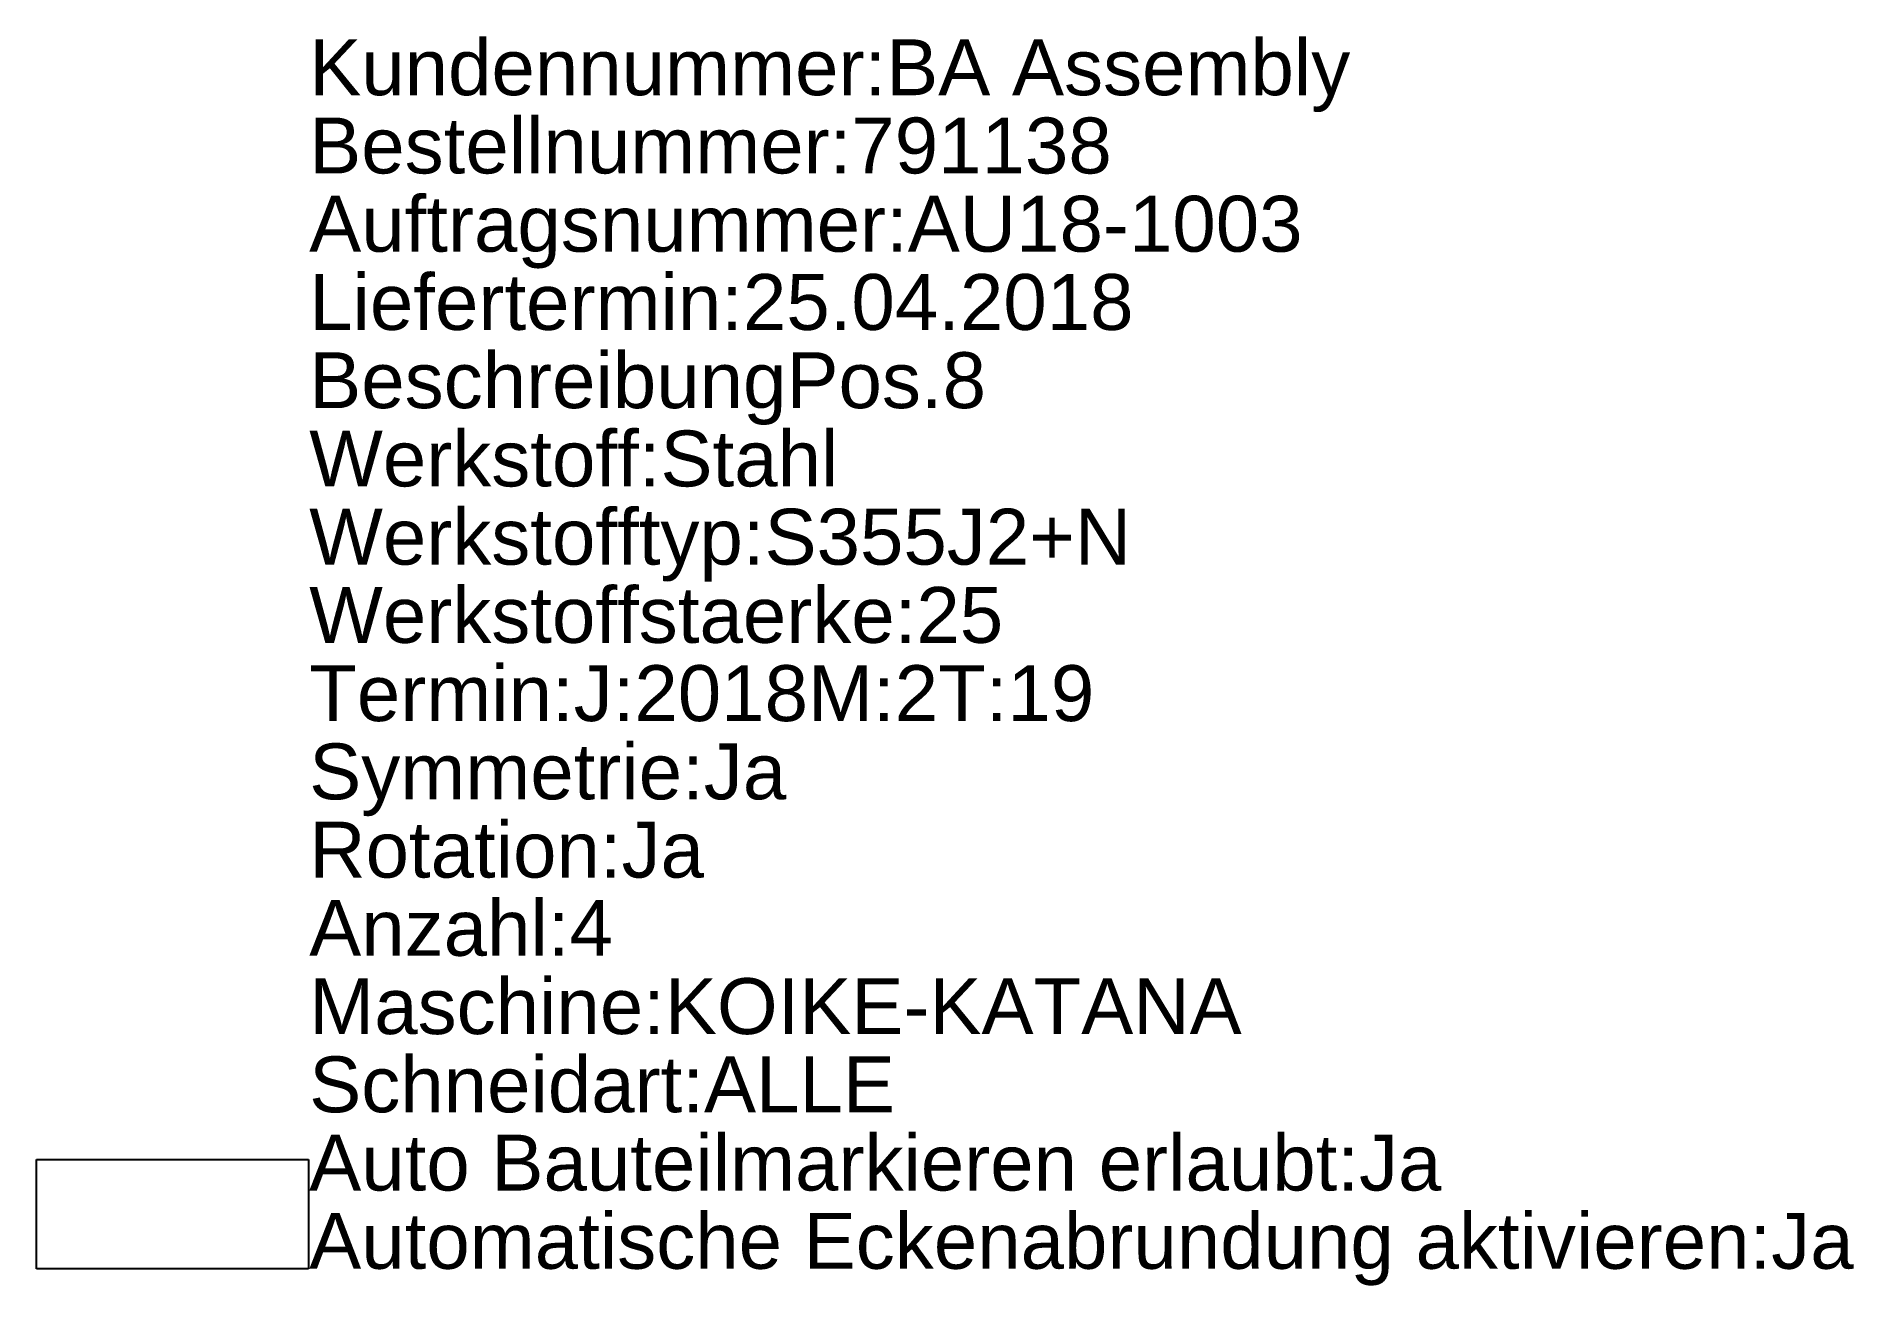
# Model space of a CAD drawing. Extents: x 2567 to 8056, y -3901 to -129.
import ezdxf

# ---------------------------------------------------------------- set-up
doc = ezdxf.new("R2010")
doc.units = 0
doc.layers.add('Bemassung', color=7, linetype='CONTINUOUS')
doc.layers.add('Schneiden_Uhrzeiger', color=7, linetype='CONTINUOUS')
doc.styles.add('Bemaßung', font='', dxfattribs={"height": 10})
doc.styles.get('Bemaßung').set_extended_font_data('Arial')

msp = doc.modelspace()

# ---------------------------------------------------------------- linework, layer by layer
at = {"layer": 'Schneiden_Uhrzeiger', "color": 93, "linetype": 'CONTINUOUS'}
for p, q in [((2567.5, -3849.9), (2567.5, -3519.9)), ((2567.5, -3519.9), (3389.5, -3519.9)), ((3389.5, -3519.9), (3389.5, -3849.9)), ((3389.5, -3849.9), (2567.5, -3849.9))]:
    msp.add_line(p, q, dxfattribs=at)

# ---------------------------------------------------------------- texts
at = {"layer": 'Bemassung', "color": 7, "style": 'Bemaßung'}
for s, height, p in [('Kundennummer:BA Assembly', 168.737, (3391.5, -306.4)), ('Bestellnummer:791138', 168.737, (3391.5, -542.6)), ('Auftragsnummer:AU18-1003', 168.737, (3391.5, -778.9)), ('Liefertermin:25.04.2018', 168.737, (3391.5, -1015.1)), ('BeschreibungPos.8', 168.737, (3391.5, -1251.3)), ('Werkstoff:Stahl', 168.737, (3391.5, -1487.6)), ('Werkstofftyp:S355J2+N', 168.737, (3391.5, -1723.8)), ('Werkstoffstaerke:25', 168.737, (3391.5, -1960)), ('Termin:J:2018M:2T:19', 168.737, (3391.5, -2196.2)), ('Symmetrie:Ja', 168.737, (3391.5, -2432.5)), ('Rotation:Ja', 168.737, (3391.5, -2668.7)), ('Anzahl:4', 168.74, (3391.5, -2904.9)), ('Maschine:KOIKE-KATANA', 168.737, (3391.5, -3141.2)), ('Schneidart:ALLE', 168.737, (3391.5, -3377.4)), ('Auto Bauteilmarkieren erlaubt:Ja', 168.737, (3391.5, -3613.6)), ('Automatische Eckenabrundung aktivieren:Ja', 168.737, (3391.5, -3849.9))]:
    msp.add_text(s, height=height, dxfattribs=at).set_placement(p)

doc.saveas('drawing.dxf')
